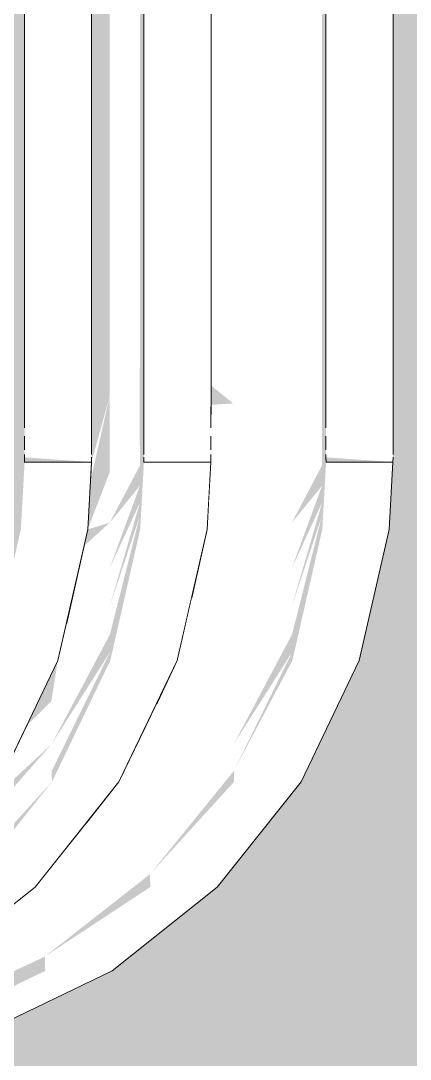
# Model space of a CAD drawing. Header units: millimetres. Extents: x -46169 to 174149, y -86316 to 18123.
# Drawn here: x 120289.06 to 120298.15, y -84266.83 to -84242.64 of the extents above; entities that cross this region are included whole.
import ezdxf

# ---------------------------------------------------------------- set-up
doc = ezdxf.new("R2010")
doc.units = ezdxf.units.MM
doc.header["$MEASUREMENT"] = 0
doc.linetypes.add('Wipeout_Contour', pattern=[1000, 0, -1000])
doc.layers.add('A04_A04_1_A-35-M_FFE_Sanitary_Pen_No__210', color=7, linetype='Continuous', lineweight=13, true_color=0xbae3f7)
doc.layers.add('A04_A04_1_New_A-35-M_FFE_Loose_Pen_No__64', color=7, linetype='Continuous', lineweight=20, true_color=0x606060)
doc.layers.add('A04_A04_1_New_A-25-M_Wall_Int', color=7, linetype='Continuous')
doc.layers.add('A04_A04_1_New_A-35-M_FFE_Loose', color=7, linetype='Continuous')

msp = doc.modelspace()

# ---------------------------------------------------------------- wipeouts: each hides what was drawn before it
at = {"color": 254, "linetype": 'Wipeout_Contour', "lineweight": 0, "ltscale": 4403046.294925408}
msp.add_wipeout([(120227.068, -84266.917), (119755.006, -84266.917), (119755.006, -84457.917), (123475.253, -84457.917), (123475.253, -81407.917), (119755.007, -81407.917), (119755.007, -83688.641), (120283.734, -83688.641), (120285.301, -83688.73), (120288.358, -83689.428), (120291.182, -83690.791), (120293.634, -83692.749), (120295.589, -83695.204), (120296.95, -83698.034), (120297.648, -83701.095), (120297.736, -83702.665), (120297.73, -83703.985), (120297.746, -84251.131), (120297.741, -84252.917), (120297.654, -84254.484), (120296.956, -84257.541), (120295.597, -84260.365), (120293.642, -84262.817), (120291.192, -84264.771), (120288.367, -84266.131), (120285.311, -84266.829), (120283.649, -84266.917), (120259.662, -84266.917), (120259.662, -84454.917), (120227.068, -84454.917)], dxfattribs=at).dxf.layer = 'A04_A04_1_New_A-25-M_Wall_Int'

# ---------------------------------------------------------------- next in the draw order: hatches: boundary and pattern name
at = {"layer": 'A04_A04_1_A-35-M_FFE_Sanitary_Pen_No__210', "linetype": 'Continuous', "lineweight": 0, "true_color": 0x2e383d}
msp.add_hatch(color=250, dxfattribs=at).paths.add_polyline_path([(119762.031, -81412.917), (119762.031, -84457.917), (124593.47, -84457.917), (124593.47, -81412.917)])

# ---------------------------------------------------------------- next in the draw order: wipeouts: each hides what was drawn before it
at = {"color": 254, "linetype": 'Wipeout_Contour', "lineweight": 0, "ltscale": 439959.518686}
msp.add_wipeout([(120290.709, -83706.518), (120290.712, -84251.131), (120291.131, -83706.563)], dxfattribs=at).dxf.layer = 'A04_A04_1_New_A-35-M_FFE_Loose'
at = {"color": 254, "linetype": 'Wipeout_Contour', "lineweight": 0, "ltscale": 440585.832266}
msp.add_wipeout([(120290.683, -84253.363), (120291.131, -84251.39), (120290.708, -84252.917)], dxfattribs=at).dxf.layer = 'A04_A04_1_New_A-35-M_FFE_Loose'
at = {"color": 254, "linetype": 'Wipeout_Contour', "lineweight": 0, "ltscale": 587470.636002}
msp.add_wipeout([(120286.804, -84266.131), (120288.367, -84266.131), (120291.192, -84264.771), (120289.628, -84264.771)], dxfattribs=at).dxf.layer = 'A04_A04_1_New_A-35-M_FFE_Loose'

# ---------------------------------------------------------------- next in the draw order: wipeouts: each hides what was drawn before it
at = {"color": 254, "linetype": 'Wipeout_Contour', "lineweight": 0, "ltscale": 586822.752571}
msp.add_wipeout([(120291.131, -83706.563), (120291.131, -84251.39), (120291.836, -84251.219), (120291.836, -83706.722)], dxfattribs=at).dxf.layer = 'A04_A04_1_New_A-35-M_FFE_Loose'
at = {"color": 254, "linetype": 'Wipeout_Contour', "lineweight": 0, "ltscale": 440587.888068}
msp.add_wipeout([(120290.62, -84254.485), (120291.132, -84254.331), (120291.131, -84253.155)], dxfattribs=at).dxf.layer = 'A04_A04_1_New_A-35-M_FFE_Loose'
at = {"color": 254, "linetype": 'Wipeout_Contour', "lineweight": 0, "ltscale": 734332.139895}
msp.add_wipeout([(120286.942, -84264.771), (120286.796, -84265.77), (120289.621, -84264.436), (120289.614, -84263.486), (120287.272, -84264.508)], dxfattribs=at).dxf.layer = 'A04_A04_1_New_A-35-M_FFE_Loose'

# ---------------------------------------------------------------- next in the draw order: wipeouts: each hides what was drawn before it
at = {"color": 254, "linetype": 'Wipeout_Contour', "lineweight": 0, "ltscale": 587447.893962}
msp.add_wipeout([(120291.131, -84251.39), (120291.131, -84253.155), (120291.836, -84252.471), (120291.836, -84251.219)], dxfattribs=at).dxf.layer = 'A04_A04_1_New_A-35-M_FFE_Loose'
at = {"color": 254, "linetype": 'Wipeout_Contour', "lineweight": 0, "ltscale": 587452.54225}
msp.add_wipeout([(120290.112, -84256.713), (120291.134, -84255.386), (120291.132, -84254.331), (120290.531, -84254.874)], dxfattribs=at).dxf.layer = 'A04_A04_1_New_A-35-M_FFE_Loose'
at = {"color": 254, "linetype": 'Wipeout_Contour', "lineweight": 0, "ltscale": 440598.813472}
msp.add_wipeout([(120287.272, -84264.508), (120289.614, -84263.486), (120289.611, -84262.543)], dxfattribs=at).dxf.layer = 'A04_A04_1_New_A-35-M_FFE_Loose'

# ---------------------------------------------------------------- next in the draw order: wipeouts: each hides what was drawn before it
at = {"color": 254, "linetype": 'Wipeout_Contour', "lineweight": 0, "ltscale": 439962.327375}
msp.add_wipeout([(120291.836, -83706.722), (120291.836, -84251.219), (120291.928, -83706.803)], dxfattribs=at).dxf.layer = 'A04_A04_1_New_A-35-M_FFE_Loose'
at = {"color": 254, "linetype": 'Wipeout_Contour', "lineweight": 0, "ltscale": 587450.554044}
msp.add_wipeout([(120291.131, -84253.155), (120291.132, -84254.331), (120291.837, -84252.997), (120291.836, -84252.471)], dxfattribs=at).dxf.layer = 'A04_A04_1_New_A-35-M_FFE_Loose'
at = {"color": 254, "linetype": 'Wipeout_Contour', "lineweight": 0, "ltscale": 587461.555043}
msp.add_wipeout([(120285.381, -84264.771), (120286.942, -84264.771), (120289.393, -84262.817), (120287.832, -84262.817)], dxfattribs=at).dxf.layer = 'A04_A04_1_New_A-35-M_FFE_Loose'
at = {"color": 254, "linetype": 'Wipeout_Contour', "lineweight": 0, "ltscale": 587475.473977}
msp.add_wipeout([(120292.08, -84262.817), (120289.628, -84264.771), (120291.192, -84264.771), (120293.642, -84262.817)], dxfattribs=at).dxf.layer = 'A04_A04_1_New_A-35-M_FFE_Loose'

# ---------------------------------------------------------------- next in the draw order: wipeouts: each hides what was drawn before it
at = {"color": 254, "linetype": 'Wipeout_Contour', "lineweight": 0, "ltscale": 440604.639328}
msp.add_wipeout([(120289.628, -84264.771), (120292.08, -84262.817), (120289.621, -84264.436)], dxfattribs=at).dxf.layer = 'A04_A04_1_New_A-35-M_FFE_Loose'

# ---------------------------------------------------------------- next in the draw order: linework, layer by layer
at = {"layer": 'A04_A04_1_New_A-35-M_FFE_Loose_Pen_No__64', "linetype": 'Continuous'}
msp.add_line((120288.367, -84266.131), (120291.191, -84264.771), dxfattribs=at)

# ---------------------------------------------------------------- next in the draw order: wipeouts: each hides what was drawn before it
at = {"color": 254, "linetype": 'Wipeout_Contour', "lineweight": 0, "ltscale": 587471.116169}
msp.add_wipeout([(120289.621, -84264.436), (120292.073, -84262.518), (120292.068, -84261.714), (120289.614, -84263.486)], dxfattribs=at).dxf.layer = 'A04_A04_1_New_A-35-M_FFE_Loose'

# ---------------------------------------------------------------- next in the draw order: wipeouts: each hides what was drawn before it
at = {"color": 254, "linetype": 'Wipeout_Contour', "lineweight": 0, "ltscale": 734335.479197}
msp.add_wipeout([(120289.611, -84262.543), (120289.614, -84263.486), (120292.068, -84261.714), (120292.062, -84260.418), (120290.549, -84261.367)], dxfattribs=at).dxf.layer = 'A04_A04_1_New_A-35-M_FFE_Loose'

# ---------------------------------------------------------------- next in the draw order: wipeouts: each hides what was drawn before it
at = {"color": 254, "linetype": 'Wipeout_Contour', "lineweight": 0, "ltscale": 734321.3896}
msp.add_wipeout([(120288.563, -84260.365), (120287.816, -84261.302), (120289.775, -84259.491), (120289.771, -84258.49), (120289.191, -84259.062)], dxfattribs=at).dxf.layer = 'A04_A04_1_New_A-35-M_FFE_Loose'
at = {"color": 254, "linetype": 'Wipeout_Contour', "lineweight": 0, "ltscale": 587466.625546}
msp.add_wipeout([(120291.347, -84260.365), (120290.549, -84261.367), (120292.062, -84260.418), (120292.059, -84258.888)], dxfattribs=at).dxf.layer = 'A04_A04_1_New_A-35-M_FFE_Loose'

# ---------------------------------------------------------------- next in the draw order: wipeouts: each hides what was drawn before it
at = {"color": 254, "linetype": 'Wipeout_Contour', "lineweight": 0, "ltscale": 734319.571983}
msp.add_wipeout([(120289.923, -84257.541), (120289.771, -84258.49), (120291.136, -84256.268), (120291.134, -84255.386), (120290.112, -84256.713)], dxfattribs=at).dxf.layer = 'A04_A04_1_New_A-35-M_FFE_Loose'
at = {"color": 254, "linetype": 'Wipeout_Contour', "lineweight": 0, "ltscale": 587459.641217}
msp.add_wipeout([(120289.775, -84259.491), (120287.818, -84261.714), (120287.824, -84262.518), (120289.78, -84260.113)], dxfattribs=at).dxf.layer = 'A04_A04_1_New_A-35-M_FFE_Loose'
at = {"color": 254, "linetype": 'Wipeout_Contour', "lineweight": 0, "ltscale": 587477.635524}
msp.add_wipeout([(120294.035, -84260.365), (120292.08, -84262.817), (120293.642, -84262.817), (120295.597, -84260.365)], dxfattribs=at).dxf.layer = 'A04_A04_1_New_A-35-M_FFE_Loose'

# ---------------------------------------------------------------- next in the draw order: wipeouts: each hides what was drawn before it
at = {"color": 254, "linetype": 'Wipeout_Contour', "lineweight": 0, "ltscale": 440590.150755}
msp.add_wipeout([(120291.132, -84254.331), (120291.134, -84255.386), (120291.837, -84253.469)], dxfattribs=at).dxf.layer = 'A04_A04_1_New_A-35-M_FFE_Loose'
at = {"color": 254, "linetype": 'Wipeout_Contour', "lineweight": 0, "ltscale": 587457.779504}
msp.add_wipeout([(120289.771, -84258.49), (120289.775, -84259.491), (120291.139, -84256.931), (120291.136, -84256.268)], dxfattribs=at).dxf.layer = 'A04_A04_1_New_A-35-M_FFE_Loose'
at = {"color": 254, "linetype": 'Wipeout_Contour', "lineweight": 0, "ltscale": 440595.003668}
msp.add_wipeout([(120289.78, -84260.113), (120287.824, -84262.518), (120289.785, -84260.365)], dxfattribs=at).dxf.layer = 'A04_A04_1_New_A-35-M_FFE_Loose'
at = {"color": 254, "linetype": 'Wipeout_Contour', "lineweight": 0, "ltscale": 440606.657057}
msp.add_wipeout([(120292.08, -84262.817), (120294.035, -84260.365), (120292.073, -84262.518)], dxfattribs=at).dxf.layer = 'A04_A04_1_New_A-35-M_FFE_Loose'

# ---------------------------------------------------------------- next in the draw order: wipeouts: each hides what was drawn before it
at = {"color": 254, "linetype": 'Wipeout_Contour', "lineweight": 0, "ltscale": 440591.596358}
msp.add_wipeout([(120291.134, -84255.386), (120291.136, -84256.268), (120291.838, -84253.863)], dxfattribs=at).dxf.layer = 'A04_A04_1_New_A-35-M_FFE_Loose'
at = {"color": 254, "linetype": 'Wipeout_Contour', "lineweight": 0, "ltscale": 440595.440854}
msp.add_wipeout([(120289.775, -84259.491), (120289.78, -84260.113), (120291.142, -84257.342)], dxfattribs=at).dxf.layer = 'A04_A04_1_New_A-35-M_FFE_Loose'
at = {"color": 254, "linetype": 'Wipeout_Contour', "lineweight": 0, "ltscale": 587473.563261}
msp.add_wipeout([(120292.073, -84262.518), (120294.029, -84260.113), (120294.025, -84259.491), (120292.068, -84261.714)], dxfattribs=at).dxf.layer = 'A04_A04_1_New_A-35-M_FFE_Loose'
at = {"color": 254, "linetype": 'Wipeout_Contour', "lineweight": 0, "ltscale": 587463.715911}
msp.add_wipeout([(120289.787, -84260.365), (120287.832, -84262.817), (120289.393, -84262.817), (120291.347, -84260.365)], dxfattribs=at).dxf.layer = 'A04_A04_1_New_A-35-M_FFE_Loose'

# ---------------------------------------------------------------- next in the draw order: linework, layer by layer
at = {"layer": 'A04_A04_1_New_A-35-M_FFE_Loose_Pen_No__64', "linetype": 'Continuous'}
for p, q in [((120286.942, -84264.771), (120289.393, -84262.817)), ((120291.191, -84264.771), (120293.642, -84262.817))]:
    msp.add_line(p, q, dxfattribs=at)

# ---------------------------------------------------------------- next in the draw order: wipeouts: each hides what was drawn before it
at = {"color": 254, "linetype": 'Wipeout_Contour', "lineweight": 0, "ltscale": 440592.729639}
msp.add_wipeout([(120291.136, -84256.268), (120291.139, -84256.931), (120291.84, -84254.159)], dxfattribs=at).dxf.layer = 'A04_A04_1_New_A-35-M_FFE_Loose'
at = {"color": 254, "linetype": 'Wipeout_Contour', "lineweight": 0, "ltscale": 587471.393945}
msp.add_wipeout([(120292.068, -84261.714), (120294.025, -84259.491), (120294.021, -84258.49), (120292.062, -84260.418)], dxfattribs=at).dxf.layer = 'A04_A04_1_New_A-35-M_FFE_Loose'

# ---------------------------------------------------------------- next in the draw order: wipeouts: each hides what was drawn before it
at = {"color": 254, "linetype": 'Wipeout_Contour', "lineweight": 0, "ltscale": 734335.094507}
msp.add_wipeout([(120292.059, -84258.888), (120292.062, -84260.418), (120294.021, -84258.49), (120294.018, -84257.159), (120292.207, -84258.58)], dxfattribs=at).dxf.layer = 'A04_A04_1_New_A-35-M_FFE_Loose'

# ---------------------------------------------------------------- next in the draw order: wipeouts: each hides what was drawn before it
at = {"color": 254, "linetype": 'Wipeout_Contour', "lineweight": 0, "ltscale": 734330.943718}
msp.add_wipeout([(120292.207, -84258.58), (120294.018, -84257.159), (120294.015, -84255.565), (120293.036, -84256.099), (120292.707, -84257.541)], dxfattribs=at).dxf.layer = 'A04_A04_1_New_A-35-M_FFE_Loose'

# ---------------------------------------------------------------- next in the draw order: wipeouts: each hides what was drawn before it
at = {"color": 254, "linetype": 'Wipeout_Contour', "lineweight": 0, "ltscale": 734326.006555}
msp.add_wipeout([(120293.404, -84254.485), (120293.036, -84256.099), (120294.015, -84255.565), (120294.014, -84253.788), (120293.434, -84253.95)], dxfattribs=at).dxf.layer = 'A04_A04_1_New_A-35-M_FFE_Loose'
at = {"color": 254, "linetype": 'Wipeout_Contour', "lineweight": 0, "ltscale": 587463.091938}
msp.add_wipeout([(120289.787, -84260.365), (120291.347, -84260.365), (120292.707, -84257.541), (120291.147, -84257.541)], dxfattribs=at).dxf.layer = 'A04_A04_1_New_A-35-M_FFE_Loose'
at = {"color": 254, "linetype": 'Wipeout_Contour', "lineweight": 0, "ltscale": 587477.012292}
msp.add_wipeout([(120294.035, -84260.365), (120295.597, -84260.365), (120296.956, -84257.541), (120295.395, -84257.541)], dxfattribs=at).dxf.layer = 'A04_A04_1_New_A-35-M_FFE_Loose'

# ---------------------------------------------------------------- next in the draw order: wipeouts: each hides what was drawn before it
at = {"color": 254, "linetype": 'Wipeout_Contour', "lineweight": 0, "ltscale": 734321.349431}
msp.add_wipeout([(120293.434, -84253.95), (120294.014, -84253.788), (120294.013, -84251.549), (120293.495, -84251.585), (120293.492, -84252.917)], dxfattribs=at).dxf.layer = 'A04_A04_1_New_A-35-M_FFE_Loose'
at = {"color": 254, "linetype": 'Wipeout_Contour', "lineweight": 0, "ltscale": 587459.714338}
msp.add_wipeout([(120291.147, -84257.541), (120292.707, -84257.541), (120293.404, -84254.485), (120291.844, -84254.485)], dxfattribs=at).dxf.layer = 'A04_A04_1_New_A-35-M_FFE_Loose'
at = {"color": 254, "linetype": 'Wipeout_Contour', "lineweight": 0, "ltscale": 587453.968263}
msp.add_wipeout([(120288.362, -84257.541), (120287.001, -84260.365), (120288.563, -84260.365), (120289.923, -84257.541)], dxfattribs=at).dxf.layer = 'A04_A04_1_New_A-35-M_FFE_Loose'
at = {"color": 254, "linetype": 'Wipeout_Contour', "lineweight": 0, "ltscale": 440606.586557}
msp.add_wipeout([(120294.035, -84260.365), (120295.395, -84257.541), (120294.029, -84260.113)], dxfattribs=at).dxf.layer = 'A04_A04_1_New_A-35-M_FFE_Loose'

# ---------------------------------------------------------------- next in the draw order: linework, layer by layer
at = {"layer": 'A04_A04_1_New_A-35-M_FFE_Loose_Pen_No__64', "linetype": 'Continuous'}
for p, q in [((120291.347, -84260.365), (120292.707, -84257.541)), ((120289.393, -84262.817), (120291.347, -84260.365)), ((120293.642, -84262.817), (120295.597, -84260.365))]:
    msp.add_line(p, q, dxfattribs=at)

# ---------------------------------------------------------------- next in the draw order: wipeouts: each hides what was drawn before it
at = {"color": 254, "linetype": 'Wipeout_Contour', "lineweight": 0, "ltscale": 587206.0982}
msp.add_wipeout([(120293.494, -84035.219), (120293.496, -84251.131), (120294.013, -84251.549), (120294.013, -84035.252)], dxfattribs=at).dxf.layer = 'A04_A04_1_New_A-35-M_FFE_Loose'
at = {"color": 254, "linetype": 'Wipeout_Contour', "lineweight": 0, "ltscale": 587455.695431}
msp.add_wipeout([(120291.844, -84254.485), (120293.404, -84254.485), (120293.492, -84252.917), (120291.932, -84252.917)], dxfattribs=at).dxf.layer = 'A04_A04_1_New_A-35-M_FFE_Loose'
at = {"color": 254, "linetype": 'Wipeout_Contour', "lineweight": 0, "ltscale": 587450.591159}
msp.add_wipeout([(120289.06, -84254.485), (120288.362, -84257.541), (120289.923, -84257.541), (120290.62, -84254.485)], dxfattribs=at).dxf.layer = 'A04_A04_1_New_A-35-M_FFE_Loose'
at = {"color": 254, "linetype": 'Wipeout_Contour', "lineweight": 0, "ltscale": 440605.882499}
msp.add_wipeout([(120294.029, -84260.113), (120295.391, -84257.342), (120294.025, -84259.491)], dxfattribs=at).dxf.layer = 'A04_A04_1_New_A-35-M_FFE_Loose'

# ---------------------------------------------------------------- next in the draw order: linework, layer by layer
at = {"layer": 'A04_A04_1_New_A-35-M_FFE_Loose_Pen_No__64', "linetype": 'Continuous'}
for p, q in [((120292.707, -84257.541), (120293.404, -84254.485)), ((120288.563, -84260.365), (120289.923, -84257.541))]:
    msp.add_line(p, q, dxfattribs=at)

# ---------------------------------------------------------------- next in the draw order: wipeouts: each hides what was drawn before it
at = {"color": 254, "linetype": 'Wipeout_Contour', "lineweight": 0, "ltscale": 1614366.702112944}
msp.add_wipeout([(120291.932, -84252.917), (120293.492, -84252.917), (120293.496, -84251.131), (120293.494, -84031.506), (120293.484, -84029.048), (120292.223, -84061.789), (120292.135, -84060.219), (120292.189, -84058.811), (120292.178, -84056.282), (120292.157, -84046.11), (120291.944, -83704.587)], dxfattribs=at).dxf.layer = 'A04_A04_1_New_A-35-M_FFE_Loose'
at = {"color": 254, "linetype": 'Wipeout_Contour', "lineweight": 0, "ltscale": 587446.572733}
msp.add_wipeout([(120289.06, -84254.485), (120290.62, -84254.485), (120290.708, -84252.917), (120289.148, -84252.917)], dxfattribs=at).dxf.layer = 'A04_A04_1_New_A-35-M_FFE_Loose'
at = {"color": 254, "linetype": 'Wipeout_Contour', "lineweight": 0, "ltscale": 587471.701771}
msp.add_wipeout([(120294.025, -84259.491), (120295.388, -84256.931), (120295.385, -84256.268), (120294.021, -84258.49)], dxfattribs=at).dxf.layer = 'A04_A04_1_New_A-35-M_FFE_Loose'

# ---------------------------------------------------------------- next in the draw order: linework, layer by layer
at = {"layer": 'A04_A04_1_New_A-35-M_FFE_Loose_Pen_No__64', "linetype": 'Continuous'}
for p, q in [((120291.928, -84251.131), (120291.928, -83706.803)), ((120293.497, -84035.633), (120293.497, -84251.131)), ((120291.928, -84252.12), (120291.928, -84251.131)), ((120293.497, -84251.131), (120293.496, -84252.12)), ((120291.928, -84252.312), (120291.928, -84252.12)), ((120291.929, -84252.485), (120291.928, -84252.312)), ((120291.929, -84252.63), (120291.929, -84252.485)), ((120293.496, -84252.485), (120293.495, -84252.63)), ((120293.496, -84252.312), (120293.496, -84252.485)), ((120293.496, -84252.485), (120293.496, -84252.312)), ((120291.929, -84252.738), (120291.929, -84252.63)), ((120291.929, -84252.63), (120291.929, -84252.738)), ((120293.495, -84252.738), (120293.494, -84252.806)), ((120293.494, -84252.806), (120293.495, -84252.738)), ((120291.932, -84252.917), (120291.93, -84252.806)), ((120293.492, -84252.917), (120291.932, -84252.917)), ((120293.404, -84254.485), (120293.492, -84252.917)), ((120293.494, -84252.806), (120293.492, -84252.917)), ((120289.923, -84257.541), (120290.62, -84254.485))]:
    msp.add_line(p, q, dxfattribs=at)

# ---------------------------------------------------------------- next in the draw order: wipeouts: each hides what was drawn before it
at = {"color": 254, "linetype": 'Wipeout_Contour', "lineweight": 0, "ltscale": 2054447.803616809}
msp.add_wipeout([(120289.156, -84029.048), (120289.145, -84032.561), (120289.146, -84252.806), (120290.708, -84252.917), (120290.712, -84251.131), (120290.709, -83703.555), (120290.618, -83829.943), (120290.489, -84040.569), (120290.483, -84046.11), (120290.474, -84051.703), (120290.462, -84056.282), (120290.447, -84059.603), (120290.431, -84061.486), (120290.329, -84060.219)], dxfattribs=at).dxf.layer = 'A04_A04_1_New_A-35-M_FFE_Loose'
at = {"color": 254, "linetype": 'Wipeout_Contour', "lineweight": 0, "ltscale": 587469.444966}
msp.add_wipeout([(120294.021, -84258.49), (120295.385, -84256.268), (120295.383, -84255.386), (120294.018, -84257.159)], dxfattribs=at).dxf.layer = 'A04_A04_1_New_A-35-M_FFE_Loose'

# ---------------------------------------------------------------- next in the draw order: linework, layer by layer
at = {"layer": 'A04_A04_1_New_A-35-M_FFE_Loose_Pen_No__64', "linetype": 'Continuous'}
for p, q in [((120290.712, -84251.131), (120290.712, -83706.803)), ((120289.144, -84035.633), (120289.144, -84251.131)), ((120289.144, -84251.131), (120289.144, -84252.12)), ((120290.712, -84252.12), (120290.712, -84251.131)), ((120290.712, -84252.312), (120290.712, -84252.12)), ((120289.144, -84252.312), (120289.144, -84252.485)), ((120289.144, -84252.485), (120289.144, -84252.312)), ((120289.144, -84252.485), (120289.145, -84252.63)), ((120290.711, -84252.485), (120290.712, -84252.312)), ((120290.711, -84252.63), (120290.711, -84252.485)), ((120289.145, -84252.738), (120289.146, -84252.806)), ((120289.146, -84252.806), (120289.145, -84252.738)), ((120290.711, -84252.738), (120290.711, -84252.63)), ((120290.711, -84252.63), (120290.711, -84252.738)), ((120289.146, -84252.806), (120289.148, -84252.917)), ((120289.148, -84252.917), (120290.708, -84252.917)), ((120290.62, -84254.485), (120290.708, -84252.917)), ((120290.708, -84252.917), (120290.71, -84252.806))]:
    msp.add_line(p, q, dxfattribs=at)

# ---------------------------------------------------------------- next in the draw order: wipeouts: each hides what was drawn before it
at = {"color": 254, "linetype": 'Wipeout_Contour', "lineweight": 0, "ltscale": 587466.622163}
msp.add_wipeout([(120294.018, -84257.159), (120295.383, -84255.386), (120295.382, -84254.331), (120294.015, -84255.565)], dxfattribs=at).dxf.layer = 'A04_A04_1_New_A-35-M_FFE_Loose'

# ---------------------------------------------------------------- next in the draw order: wipeouts: each hides what was drawn before it
at = {"color": 254, "linetype": 'Wipeout_Contour', "lineweight": 0, "ltscale": 587463.369302}
msp.add_wipeout([(120294.014, -84253.788), (120294.015, -84255.565), (120295.382, -84254.331), (120295.381, -84253.155)], dxfattribs=at).dxf.layer = 'A04_A04_1_New_A-35-M_FFE_Loose'

# ---------------------------------------------------------------- next in the draw order: wipeouts: each hides what was drawn before it
at = {"color": 254, "linetype": 'Wipeout_Contour', "lineweight": 0, "ltscale": 587459.405373}
msp.add_wipeout([(120295.38, -84251.39), (120294.013, -84251.549), (120294.014, -84253.788), (120295.381, -84253.155)], dxfattribs=at).dxf.layer = 'A04_A04_1_New_A-35-M_FFE_Loose'
at = {"color": 254, "linetype": 'Wipeout_Contour', "lineweight": 0, "ltscale": 587473.635507}
msp.add_wipeout([(120295.395, -84257.541), (120296.956, -84257.541), (120297.654, -84254.485), (120296.093, -84254.485)], dxfattribs=at).dxf.layer = 'A04_A04_1_New_A-35-M_FFE_Loose'

# ---------------------------------------------------------------- next in the draw order: linework, layer by layer
at = {"layer": 'A04_A04_1_New_A-35-M_FFE_Loose_Pen_No__64', "linetype": 'Continuous'}
msp.add_line((120295.597, -84260.365), (120296.956, -84257.541), dxfattribs=at)

# ---------------------------------------------------------------- next in the draw order: wipeouts: each hides what was drawn before it
at = {"color": 254, "linetype": 'Wipeout_Contour', "lineweight": 0, "ltscale": 587209.443811}
msp.add_wipeout([(120294.013, -84035.252), (120294.013, -84251.549), (120295.38, -84251.39), (120295.38, -84035.397)], dxfattribs=at).dxf.layer = 'A04_A04_1_New_A-35-M_FFE_Loose'
at = {"color": 254, "linetype": 'Wipeout_Contour', "lineweight": 0, "ltscale": 440603.171448}
msp.add_wipeout([(120295.388, -84256.931), (120296.089, -84254.159), (120295.385, -84256.268)], dxfattribs=at).dxf.layer = 'A04_A04_1_New_A-35-M_FFE_Loose'

# ---------------------------------------------------------------- next in the draw order: wipeouts: each hides what was drawn before it
at = {"color": 254, "linetype": 'Wipeout_Contour', "lineweight": 0, "ltscale": 440602.038194}
msp.add_wipeout([(120295.385, -84256.268), (120296.088, -84253.863), (120295.383, -84255.386)], dxfattribs=at).dxf.layer = 'A04_A04_1_New_A-35-M_FFE_Loose'

# ---------------------------------------------------------------- next in the draw order: wipeouts: each hides what was drawn before it
at = {"color": 254, "linetype": 'Wipeout_Contour', "lineweight": 0, "ltscale": 440600.592625}
msp.add_wipeout([(120295.383, -84255.386), (120296.087, -84253.469), (120295.382, -84254.331)], dxfattribs=at).dxf.layer = 'A04_A04_1_New_A-35-M_FFE_Loose'

# ---------------------------------------------------------------- next in the draw order: wipeouts: each hides what was drawn before it
at = {"color": 254, "linetype": 'Wipeout_Contour', "lineweight": 0, "ltscale": 587464.4766}
msp.add_wipeout([(120295.382, -84254.331), (120296.086, -84252.997), (120296.086, -84252.471), (120295.381, -84253.155)], dxfattribs=at).dxf.layer = 'A04_A04_1_New_A-35-M_FFE_Loose'

# ---------------------------------------------------------------- next in the draw order: wipeouts: each hides what was drawn before it
at = {"color": 254, "linetype": 'Wipeout_Contour', "lineweight": 0, "ltscale": 587461.816584}
msp.add_wipeout([(120295.381, -84253.155), (120296.086, -84252.471), (120296.085, -84251.219), (120295.38, -84251.39)], dxfattribs=at).dxf.layer = 'A04_A04_1_New_A-35-M_FFE_Loose'

# ---------------------------------------------------------------- next in the draw order: wipeouts: each hides what was drawn before it
at = {"color": 254, "linetype": 'Wipeout_Contour', "lineweight": 0, "ltscale": 587212.82306}
msp.add_wipeout([(120295.38, -84251.39), (120296.085, -84251.219), (120296.085, -84035.553), (120295.38, -84035.397)], dxfattribs=at).dxf.layer = 'A04_A04_1_New_A-35-M_FFE_Loose'
at = {"color": 254, "linetype": 'Wipeout_Contour', "lineweight": 0, "ltscale": 587469.617309}
msp.add_wipeout([(120296.182, -84252.917), (120296.093, -84254.485), (120297.654, -84254.485), (120297.741, -84252.917)], dxfattribs=at).dxf.layer = 'A04_A04_1_New_A-35-M_FFE_Loose'

# ---------------------------------------------------------------- next in the draw order: linework, layer by layer
at = {"layer": 'A04_A04_1_New_A-35-M_FFE_Loose_Pen_No__64', "linetype": 'Continuous'}
msp.add_line((120296.956, -84257.541), (120297.653, -84254.485), dxfattribs=at)

# ---------------------------------------------------------------- next in the draw order: wipeouts: each hides what was drawn before it
at = {"color": 254, "linetype": 'Wipeout_Contour', "lineweight": 0, "ltscale": 2054531.436832697}
msp.add_wipeout([(120296.19, -84029.048), (120296.179, -84032.561), (120296.179, -84252.806), (120297.741, -84252.917), (120297.746, -84251.131), (120297.743, -83703.555), (120297.649, -83835.032), (120297.522, -84040.569), (120297.517, -84046.11), (120297.508, -84051.703), (120297.496, -84056.282), (120297.481, -84059.603), (120297.465, -84061.486), (120297.362, -84060.219)], dxfattribs=at).dxf.layer = 'A04_A04_1_New_A-35-M_FFE_Loose'

# ---------------------------------------------------------------- next in the draw order: linework, layer by layer
at = {"layer": 'A04_A04_1_New_A-35-M_FFE_Loose_Pen_No__64', "linetype": 'Continuous'}
for p, q in [((120297.746, -84251.131), (120297.746, -83706.803)), ((120296.177, -84035.633), (120296.177, -84251.131)), ((120296.177, -84251.131), (120296.178, -84252.12)), ((120297.746, -84252.12), (120297.746, -84251.131)), ((120297.745, -84252.312), (120297.746, -84252.12)), ((120296.178, -84252.312), (120296.178, -84252.485)), ((120296.178, -84252.485), (120296.178, -84252.312)), ((120296.178, -84252.485), (120296.178, -84252.63)), ((120297.745, -84252.485), (120297.745, -84252.312)), ((120297.745, -84252.63), (120297.745, -84252.485)), ((120296.179, -84252.738), (120296.179, -84252.806)), ((120296.179, -84252.806), (120296.179, -84252.738)), ((120297.744, -84252.738), (120297.745, -84252.63)), ((120297.745, -84252.63), (120297.744, -84252.738)), ((120296.179, -84252.806), (120296.182, -84252.917)), ((120296.182, -84252.917), (120297.742, -84252.917)), ((120297.653, -84254.485), (120297.742, -84252.917)), ((120297.742, -84252.917), (120297.744, -84252.806))]:
    msp.add_line(p, q, dxfattribs=at)

doc.saveas('drawing.dxf')
